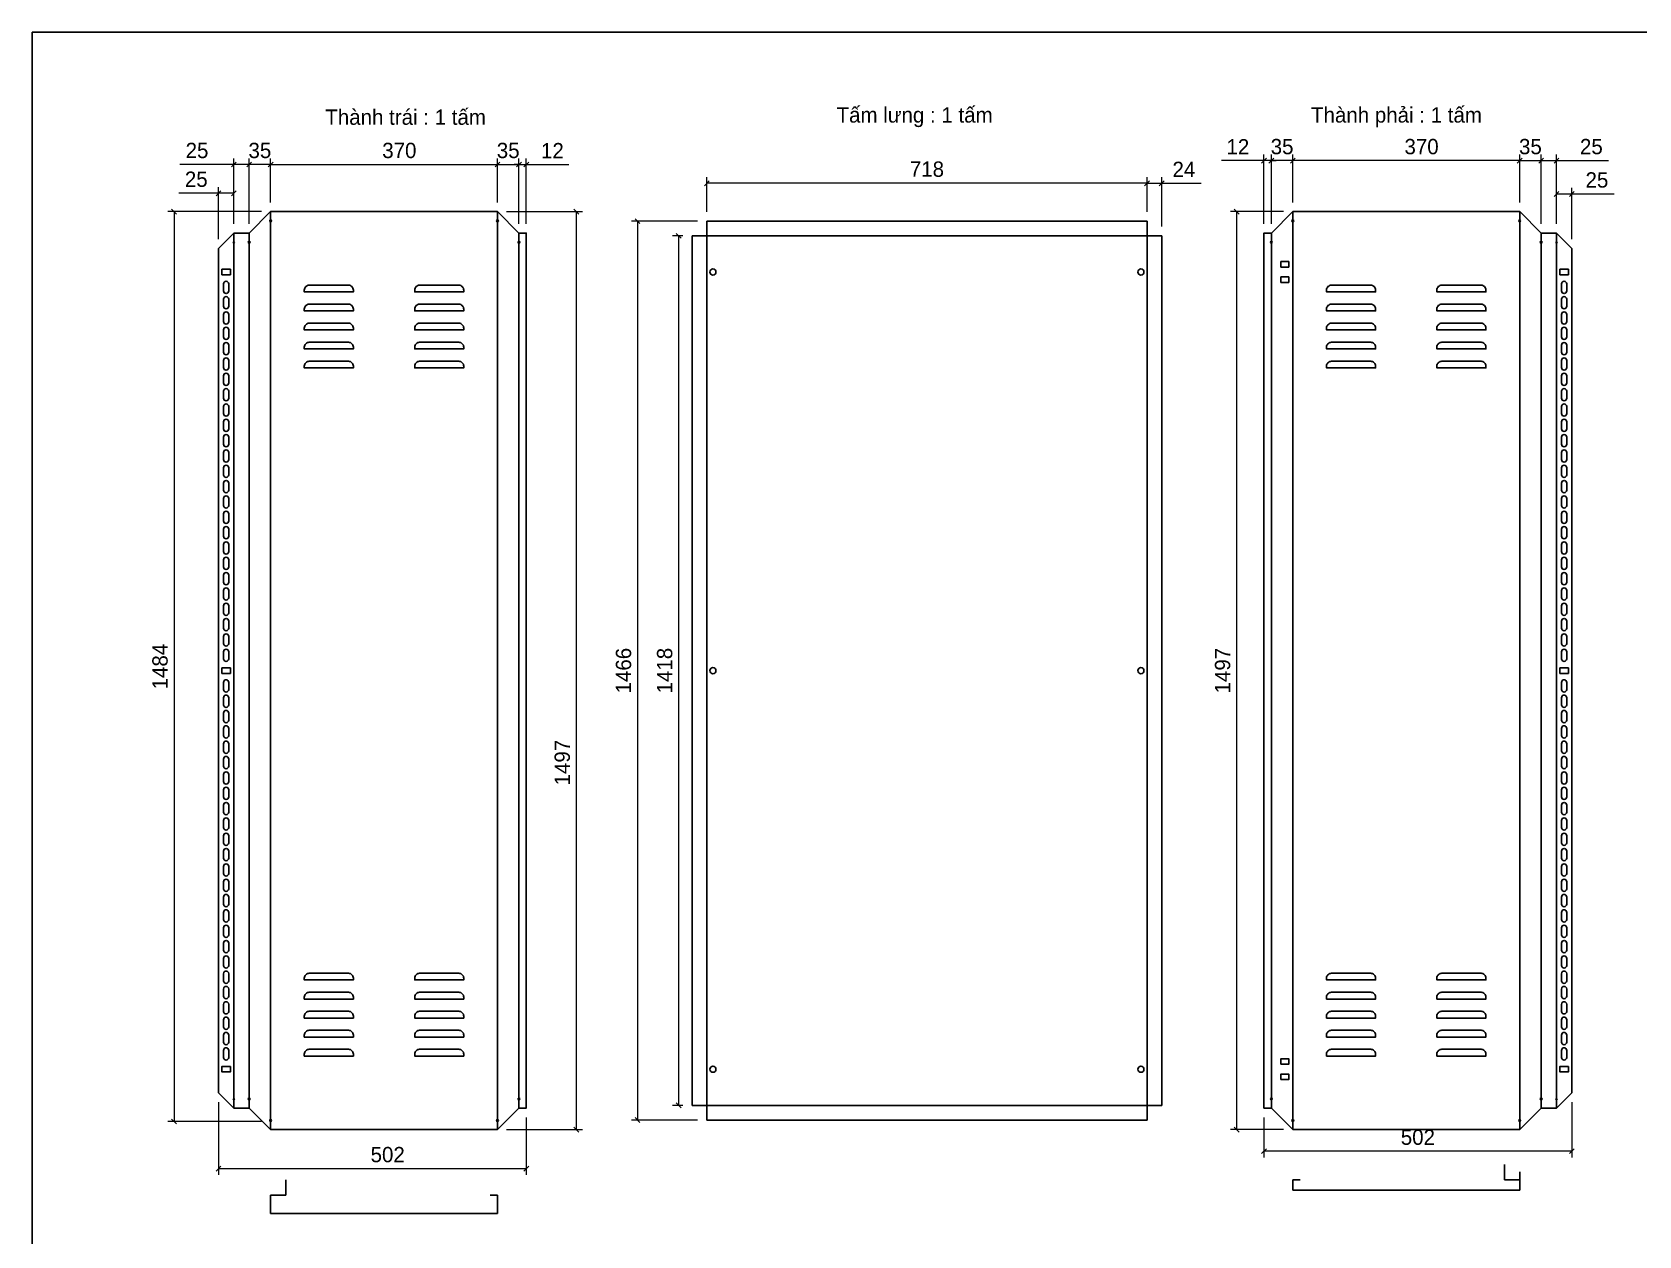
# Model space of a CAD drawing. Header units: millimetres. Extents: x 0 to 5132, y 0 to 3629.
# Drawn here: x 0 to 2620, y 1666 to 3629 of the extents above; entities that cross this region are included whole.
import ezdxf
from ezdxf.enums import TextEntityAlignment as Align

# ---------------------------------------------------------------- set-up
doc = ezdxf.new("R2010")
doc.units = ezdxf.units.MM
doc.layers.add('CNC', color=7, linetype='Continuous')
doc.layers.add('DIM', color=253, linetype='Continuous')
doc.styles.add('Tahoma (Input Text)', font='tahoma.ttf')
doc.dimstyles.new('Dim-25', dxfattribs={"dimtxt": 25, "dimasz": 8, "dimexe": 10, "dimexo": 15, "dimgap": 10, "dimtad": 1, "dimdec": 0, "dimtxsty": 'Standard', "dimblk": 'OBLIQUE', "dimcen": 10, "dimclrd": 5, "dimclre": 5, "dimclrt": 3, "dimazin": 3, "dimtfac": 1, "dimtdec": 0, "dimtmove": 0, "dimatfit": 3, "dimldrblk": 'OBLIQUE', "dimlwd": 9, "dimlwe": 9})

# ---------------------------------------------------------------- blocks, each defined once
blk = doc.blocks.new('khungtenAsean2')
at = {"color": 7}
blk.add_lwpolyline([(0, 0), (2970, 0), (2970, -2100), (0, -2100)], close=True, dxfattribs=at)
at = {"color": 1, "style": 'Tahoma (Input Text)', "flags": 8}
for tag, p in [('#01', (137.1, -2021.3)), ('#03', (506.6, -2019.3)), ('#05', (1106.6, -2021.3)), ('#07', (1834.7, -2021.3)), ('#09', (2146.7, -2021.3)), ('#02', (98.5, -2081.3)), ('#04', (486.1, -2081.3)), ('#06', (1065.3, -2081.3)), ('#08', (1817.4, -2081.3)), ('#10', (2146.7, -2081.3))]:
    blk.add_attdef(tag, p, '', height=25, dxfattribs=at)
blk.add_attdef('#11', text='', height=25, dxfattribs=at).set_placement((2915, -2067.3), align=Align.CENTER)
blk = doc.blocks.new('*D1')
at = {"color": 0, "linetype": 'ByBlock', "lineweight": -2}
for p, q in [((891.5, 3332.1), (883.5, 3340.1)), ((883.5, 1843.1), (891.5, 1835.1))]:
    blk.add_line(p, q, dxfattribs=at)
at = {"layer": 'Defpoints', "color": 0, "transparency": 16777216}
for p in [(758.9, 3336.1), (758.9, 1839.1), (887.5, 1839.1)]:
    blk.add_point(p, dxfattribs=at)
at = {"layer": 'DIM', "color": 5, "lineweight": 9, "transparency": 16777216}
for p, q in [((773.9, 3336.1), (897.5, 3336.1)), ((887.5, 3336.1), (887.5, 1839.1)), ((773.9, 1839.1), (897.5, 1839.1))]:
    blk.add_line(p, q, dxfattribs=at)
at = {"layer": 'DIM', "color": 3, "transparency": 16777216, "insert": (864.7, 2437.6), "char_height": 25, "attachment_point": 5, "rotation": 90}
blk.add_mtext('1497', dxfattribs=at)
blk = doc.blocks.new('_Oblique')
at = {"color": 0, "linetype": 'ByBlock', "lineweight": -2}
blk.add_line((-0.5, -0.5), (0.5, 0.5), dxfattribs=at)
blk = doc.blocks.new('*D2')
at = {"color": 0, "linetype": 'ByBlock', "lineweight": -2}
for p, q in [((392.9, 3416.9), (384.9, 3408.9)), ((754.9, 3408.9), (762.9, 3416.9))]:
    blk.add_line(p, q, dxfattribs=at)
at = {"layer": 'Defpoints', "color": 0, "transparency": 16777216}
for p in [(758.9, 3412.9), (388.9, 3336.1), (758.9, 3336.1)]:
    blk.add_point(p, dxfattribs=at)
at = {"layer": 'DIM', "color": 5, "lineweight": 9, "transparency": 16777216}
for p, q in [((388.9, 3351.1), (388.9, 3422.9)), ((388.9, 3412.9), (758.9, 3412.9)), ((758.9, 3351.1), (758.9, 3422.9))]:
    blk.add_line(p, q, dxfattribs=at)
at = {"layer": 'DIM', "color": 3, "transparency": 16777216, "insert": (598.9, 3435.7), "char_height": 25, "attachment_point": 5}
blk.add_mtext('370', dxfattribs=at)
blk = doc.blocks.new('*D3')
at = {"color": 0, "linetype": 'ByBlock', "lineweight": -2}
for p, q in [((762.9, 3416.9), (754.9, 3408.9)), ((789.9, 3408.9), (797.9, 3416.9))]:
    blk.add_line(p, q, dxfattribs=at)
at = {"layer": 'Defpoints', "color": 0, "transparency": 16777216}
for p in [(793.9, 3412.9), (758.9, 3336.1), (793.9, 3301.1)]:
    blk.add_point(p, dxfattribs=at)
at = {"layer": 'DIM', "color": 5, "lineweight": 9, "transparency": 16777216}
for p, q in [((758.9, 3351.1), (758.9, 3422.9)), ((758.9, 3412.9), (793.9, 3412.9)), ((793.9, 3316.1), (793.9, 3422.9))]:
    blk.add_line(p, q, dxfattribs=at)
at = {"layer": 'DIM', "color": 3, "transparency": 16777216, "insert": (776.4, 3435.7), "char_height": 25, "attachment_point": 5}
blk.add_mtext('35', dxfattribs=at)
blk = doc.blocks.new('*D4')
at = {"color": 0, "linetype": 'ByBlock', "lineweight": -2}
for p, q in [((789.9, 3408.9), (797.9, 3416.9)), ((809.9, 3416.9), (801.9, 3408.9))]:
    blk.add_line(p, q, dxfattribs=at)
at = {"layer": 'Defpoints', "color": 0, "transparency": 16777216}
for p in [(805.9, 3412.9), (793.9, 3301.1), (805.9, 3301.1)]:
    blk.add_point(p, dxfattribs=at)
at = {"layer": 'DIM', "color": 5, "lineweight": 9, "transparency": 16777216}
for p, q in [((793.9, 3412.9), (785.9, 3412.9)), ((793.9, 3316.1), (793.9, 3422.9)), ((793.9, 3412.9), (805.9, 3412.9)), ((805.9, 3316.1), (805.9, 3422.9)), ((805.9, 3412.9), (875.1, 3412.9))]:
    blk.add_line(p, q, dxfattribs=at)
at = {"layer": 'DIM', "color": 3, "transparency": 16777216, "insert": (848.5, 3435.5), "char_height": 25, "attachment_point": 5}
blk.add_mtext('12', dxfattribs=at)
blk = doc.blocks.new('*D5')
at = {"color": 0, "linetype": 'ByBlock', "lineweight": -2}
for p, q in [((307.9, 1779.5), (299.9, 1771.5)), ((801.9, 1771.5), (809.9, 1779.5))]:
    blk.add_line(p, q, dxfattribs=at)
at = {"layer": 'Defpoints', "color": 0, "transparency": 16777216}
for p in [(303.9, 1899.1), (805.9, 1874.1), (805.9, 1775.5)]:
    blk.add_point(p, dxfattribs=at)
at = {"layer": 'DIM', "color": 5, "lineweight": 9, "transparency": 16777216}
for p, q in [((303.9, 1884.1), (303.9, 1765.5)), ((805.9, 1859.1), (805.9, 1765.5)), ((303.9, 1775.5), (805.9, 1775.5))]:
    blk.add_line(p, q, dxfattribs=at)
at = {"layer": 'DIM', "color": 3, "transparency": 16777216, "insert": (579.9, 1798.2), "char_height": 25, "attachment_point": 5}
blk.add_mtext('502', dxfattribs=at)
blk = doc.blocks.new('*D6')
at = {"color": 0, "linetype": 'ByBlock', "lineweight": -2}
for p, q in [((357.9, 3416.9), (349.9, 3408.9)), ((384.9, 3408.9), (392.9, 3416.9))]:
    blk.add_line(p, q, dxfattribs=at)
at = {"layer": 'Defpoints', "color": 0, "transparency": 16777216}
for p in [(353.9, 3412.9), (388.9, 3336.1), (353.9, 3301.1)]:
    blk.add_point(p, dxfattribs=at)
at = {"layer": 'DIM', "color": 5, "lineweight": 9, "transparency": 16777216}
for p, q in [((353.9, 3316.1), (353.9, 3422.9)), ((388.9, 3412.9), (353.9, 3412.9)), ((388.9, 3351.1), (388.9, 3422.9))]:
    blk.add_line(p, q, dxfattribs=at)
at = {"layer": 'DIM', "color": 3, "transparency": 16777216, "insert": (371.4, 3435.7), "char_height": 25, "attachment_point": 5}
blk.add_mtext('35', dxfattribs=at)
blk = doc.blocks.new('*D7')
at = {"color": 0, "linetype": 'ByBlock', "lineweight": -2}
for p, q in [((332.9, 3416.9), (324.9, 3408.9)), ((349.9, 3408.9), (357.9, 3416.9))]:
    blk.add_line(p, q, dxfattribs=at)
at = {"layer": 'Defpoints', "color": 0, "transparency": 16777216}
for p in [(328.9, 3412.9), (328.9, 3301.1), (353.9, 3301.1)]:
    blk.add_point(p, dxfattribs=at)
at = {"layer": 'DIM', "color": 5, "lineweight": 9, "transparency": 16777216}
for p, q in [((328.9, 3412.9), (240.7, 3412.9)), ((328.9, 3316.1), (328.9, 3422.9)), ((353.9, 3412.9), (328.9, 3412.9)), ((353.9, 3316.1), (353.9, 3422.9))]:
    blk.add_line(p, q, dxfattribs=at)
at = {"layer": 'DIM', "color": 3, "transparency": 16777216, "insert": (268.9, 3435.7), "char_height": 25, "attachment_point": 5}
blk.add_mtext('25', dxfattribs=at)
blk = doc.blocks.new('*D8')
at = {"color": 0, "linetype": 'ByBlock', "lineweight": -2}
for p, q in [((307.9, 3370), (299.9, 3362)), ((324.9, 3362), (332.9, 3370))]:
    blk.add_line(p, q, dxfattribs=at)
at = {"layer": 'Defpoints', "color": 0, "transparency": 16777216}
for p in [(303.9, 3366), (303.9, 3276.1), (328.9, 3301.1)]:
    blk.add_point(p, dxfattribs=at)
at = {"layer": 'DIM', "color": 5, "lineweight": 9, "transparency": 16777216}
for p, q in [((303.9, 3366), (239.5, 3366)), ((303.9, 3291.1), (303.9, 3376)), ((328.9, 3366), (303.9, 3366)), ((328.9, 3316.1), (328.9, 3376))]:
    blk.add_line(p, q, dxfattribs=at)
at = {"layer": 'DIM', "color": 3, "transparency": 16777216, "insert": (267.7, 3388.8), "char_height": 25, "attachment_point": 5}
blk.add_mtext('25', dxfattribs=at)
blk = doc.blocks.new('f3daunguoc')
at = {"layer": 'CNC', "color": 2, "lineweight": -3}
blk.add_circle((0, 0), 1.5, dxfattribs=at)
blk = doc.blocks.new('f2dauxuoi')
at = {"layer": 'CNC', "color": 2, "lineweight": -3}
blk.add_circle((0, 0), 1, dxfattribs=at)
blk = doc.blocks.new('*D9')
at = {"color": 0, "linetype": 'ByBlock', "lineweight": -2}
for p, q in [((1968.4, 3332.1), (1960.4, 3340.1)), ((1960.4, 1843.1), (1968.4, 1835.1))]:
    blk.add_line(p, q, dxfattribs=at)
at = {"layer": 'Defpoints', "color": 0, "transparency": 16777216}
for p in [(2056, 3336.1), (1964.4, 1839.1), (2056, 1839.1)]:
    blk.add_point(p, dxfattribs=at)
at = {"layer": 'DIM', "color": 5, "lineweight": 9, "transparency": 16777216}
for p, q in [((2041, 3336.1), (1954.4, 3336.1)), ((1964.4, 3336.1), (1964.4, 1839.1)), ((2041, 1839.1), (1954.4, 1839.1))]:
    blk.add_line(p, q, dxfattribs=at)
at = {"layer": 'DIM', "color": 3, "transparency": 16777216, "insert": (1941.6, 2587.6), "char_height": 25, "attachment_point": 5, "rotation": 90}
blk.add_mtext('1497', dxfattribs=at)
blk = doc.blocks.new('*D10')
at = {"color": 0, "linetype": 'ByBlock', "lineweight": -2}
for p, q in [((2060, 3423.3), (2052, 3415.3)), ((2422, 3415.3), (2430, 3423.3))]:
    blk.add_line(p, q, dxfattribs=at)
at = {"layer": 'Defpoints', "color": 0, "transparency": 16777216}
for p in [(2056, 3419.3), (2056, 3336.1), (2426, 3336.1)]:
    blk.add_point(p, dxfattribs=at)
at = {"layer": 'DIM', "color": 5, "lineweight": 9, "transparency": 16777216}
for p, q in [((2056, 3351.1), (2056, 3429.3)), ((2426, 3419.3), (2056, 3419.3)), ((2426, 3351.1), (2426, 3429.3))]:
    blk.add_line(p, q, dxfattribs=at)
at = {"layer": 'DIM', "color": 3, "transparency": 16777216, "insert": (2266, 3442), "char_height": 25, "attachment_point": 5}
blk.add_mtext('370', dxfattribs=at)
blk = doc.blocks.new('*D11')
at = {"color": 0, "linetype": 'ByBlock', "lineweight": -2}
for p, q in [((2025, 3423.3), (2017, 3415.3)), ((2052, 3415.3), (2060, 3423.3))]:
    blk.add_line(p, q, dxfattribs=at)
at = {"layer": 'Defpoints', "color": 0, "transparency": 16777216}
for p in [(2021, 3419.3), (2056, 3336.1), (2021, 3301.1)]:
    blk.add_point(p, dxfattribs=at)
at = {"layer": 'DIM', "color": 5, "lineweight": 9, "transparency": 16777216}
for p, q in [((2021, 3316.1), (2021, 3429.3)), ((2056, 3419.3), (2021, 3419.3)), ((2056, 3351.1), (2056, 3429.3))]:
    blk.add_line(p, q, dxfattribs=at)
at = {"layer": 'DIM', "color": 3, "transparency": 16777216, "insert": (2038.5, 3442), "char_height": 25, "attachment_point": 5}
blk.add_mtext('35', dxfattribs=at)
blk = doc.blocks.new('*D12')
at = {"color": 0, "linetype": 'ByBlock', "lineweight": -2}
for p, q in [((2005, 3415.3), (2013, 3423.3)), ((2025, 3423.3), (2017, 3415.3))]:
    blk.add_line(p, q, dxfattribs=at)
at = {"layer": 'Defpoints', "color": 0, "transparency": 16777216}
for p in [(2009, 3419.3), (2009, 3301.1), (2021, 3301.1)]:
    blk.add_point(p, dxfattribs=at)
at = {"layer": 'DIM', "color": 5, "lineweight": 9, "transparency": 16777216}
for p, q in [((2009, 3419.3), (1939.8, 3419.3)), ((2009, 3316.1), (2009, 3429.3)), ((2021, 3419.3), (2009, 3419.3)), ((2021, 3316.1), (2021, 3429.3)), ((2021, 3419.3), (2029, 3419.3))]:
    blk.add_line(p, q, dxfattribs=at)
at = {"layer": 'DIM', "color": 3, "transparency": 16777216, "insert": (1966.4, 3441.8), "char_height": 25, "attachment_point": 5}
blk.add_mtext('12', dxfattribs=at)
blk = doc.blocks.new('*D13')
at = {"color": 0, "linetype": 'ByBlock', "lineweight": -2}
for p, q in [((2013, 1807.9), (2005, 1799.9)), ((2507, 1799.9), (2515, 1807.9))]:
    blk.add_line(p, q, dxfattribs=at)
at = {"layer": 'Defpoints', "color": 0, "transparency": 16777216}
for p in [(2511, 1899.1), (2009, 1874.1), (2009, 1803.9)]:
    blk.add_point(p, dxfattribs=at)
at = {"layer": 'DIM', "color": 5, "lineweight": 9, "transparency": 16777216}
for p, q in [((2511, 1884.1), (2511, 1793.9)), ((2009, 1859.1), (2009, 1793.9)), ((2511, 1803.9), (2009, 1803.9))]:
    blk.add_line(p, q, dxfattribs=at)
at = {"layer": 'DIM', "color": 3, "transparency": 16777216, "insert": (2260, 1826.6), "char_height": 25, "attachment_point": 5}
blk.add_mtext('502', dxfattribs=at)
blk = doc.blocks.new('*D14')
at = {"color": 0, "linetype": 'ByBlock', "lineweight": -2}
for p, q in [((2430, 3423.3), (2422, 3415.3)), ((2457, 3415.3), (2465, 3423.3))]:
    blk.add_line(p, q, dxfattribs=at)
at = {"layer": 'Defpoints', "color": 0, "transparency": 16777216}
for p in [(2461, 3419.3), (2426, 3336.1), (2461, 3301.1)]:
    blk.add_point(p, dxfattribs=at)
at = {"layer": 'DIM', "color": 5, "lineweight": 9, "transparency": 16777216}
for p, q in [((2426, 3351.1), (2426, 3429.3)), ((2426, 3419.3), (2461, 3419.3)), ((2461, 3316.1), (2461, 3429.3))]:
    blk.add_line(p, q, dxfattribs=at)
at = {"layer": 'DIM', "color": 3, "transparency": 16777216, "insert": (2443.5, 3442), "char_height": 25, "attachment_point": 5}
blk.add_mtext('35', dxfattribs=at)
blk = doc.blocks.new('*D15')
at = {"color": 0, "linetype": 'ByBlock', "lineweight": -2}
for p, q in [((2465, 3423.3), (2457, 3415.3)), ((2482, 3415.3), (2490, 3423.3))]:
    blk.add_line(p, q, dxfattribs=at)
at = {"layer": 'Defpoints', "color": 0, "transparency": 16777216}
for p in [(2486, 3419.3), (2461, 3301.1), (2486, 3301.1)]:
    blk.add_point(p, dxfattribs=at)
at = {"layer": 'DIM', "color": 5, "lineweight": 9, "transparency": 16777216}
for p, q in [((2461, 3316.1), (2461, 3429.3)), ((2461, 3419.3), (2486, 3419.3)), ((2486, 3316.1), (2486, 3429.3)), ((2486, 3419.3), (2571.1, 3419.3))]:
    blk.add_line(p, q, dxfattribs=at)
at = {"layer": 'DIM', "color": 3, "transparency": 16777216, "insert": (2542.9, 3442), "char_height": 25, "attachment_point": 5}
blk.add_mtext('25', dxfattribs=at)
blk = doc.blocks.new('*D16')
at = {"color": 0, "linetype": 'ByBlock', "lineweight": -2}
for p, q in [((2490, 3368.9), (2482, 3360.9)), ((2507, 3360.9), (2515, 3368.9))]:
    blk.add_line(p, q, dxfattribs=at)
at = {"layer": 'Defpoints', "color": 0, "transparency": 16777216}
for p in [(2511, 3364.9), (2486, 3301.1), (2511, 3276.1)]:
    blk.add_point(p, dxfattribs=at)
at = {"layer": 'DIM', "color": 5, "lineweight": 9, "transparency": 16777216}
for p, q in [((2486, 3316.1), (2486, 3374.9)), ((2486, 3364.9), (2511, 3364.9)), ((2511, 3291.1), (2511, 3374.9)), ((2511, 3364.9), (2580.2, 3364.9))]:
    blk.add_line(p, q, dxfattribs=at)
at = {"layer": 'DIM', "color": 3, "transparency": 16777216, "insert": (2552, 3387.6), "char_height": 25, "attachment_point": 5}
blk.add_mtext('25', dxfattribs=at)
blk = doc.blocks.new('ovan8.5x20')
at = {"layer": 'CNC', "color": 2, "lineweight": -3}
for p, q in [((5.7, 4.2), (-5.8, 4.2)), ((-5.8, -4.2), (5.7, -4.2))]:
    blk.add_line(p, q, dxfattribs=at)
for centre, start, end in [((-5.8, 0), 90, 270), ((5.7, 0), 270, 90)]:
    blk.add_arc(centre, 4.25, start, end, dxfattribs=at)
blk = doc.blocks.new('*D17')
at = {"color": 0, "linetype": 'ByBlock', "lineweight": -2}
for p, q in [((1822.3, 3386.4), (1814.3, 3378.4)), ((1838.3, 3378.4), (1846.3, 3386.4))]:
    blk.add_line(p, q, dxfattribs=at)
at = {"layer": 'Defpoints', "color": 0, "transparency": 16777216}
for p in [(1842.3, 3382.4), (1818.3, 3320.6), (1842.3, 3296.6)]:
    blk.add_point(p, dxfattribs=at)
at = {"layer": 'DIM', "color": 5, "lineweight": 9, "transparency": 16777216}
for p, q in [((1818.3, 3335.6), (1818.3, 3392.4)), ((1818.3, 3382.4), (1842.3, 3382.4)), ((1842.3, 3311.6), (1842.3, 3392.4)), ((1842.3, 3382.4), (1906.4, 3382.4))]:
    blk.add_line(p, q, dxfattribs=at)
at = {"layer": 'DIM', "color": 3, "transparency": 16777216, "insert": (1878.4, 3405), "char_height": 25, "attachment_point": 5}
blk.add_mtext('24', dxfattribs=at)
blk = doc.blocks.new('*D18')
at = {"color": 0, "linetype": 'ByBlock', "lineweight": -2}
for p, q in [((1104.3, 3386.4), (1096.3, 3378.4)), ((1814.3, 3378.4), (1822.3, 3386.4))]:
    blk.add_line(p, q, dxfattribs=at)
at = {"layer": 'Defpoints', "color": 0, "transparency": 16777216}
for p in [(1100.3, 3382.4), (1100.3, 3320.6), (1818.3, 3320.6)]:
    blk.add_point(p, dxfattribs=at)
at = {"layer": 'DIM', "color": 5, "lineweight": 9, "transparency": 16777216}
for p, q in [((1100.3, 3335.6), (1100.3, 3392.4)), ((1818.3, 3382.4), (1100.3, 3382.4)), ((1818.3, 3335.6), (1818.3, 3392.4))]:
    blk.add_line(p, q, dxfattribs=at)
at = {"layer": 'DIM', "color": 3, "transparency": 16777216, "insert": (1459.3, 3405.2), "char_height": 25, "attachment_point": 5}
blk.add_mtext('718', dxfattribs=at)
blk = doc.blocks.new('*D19')
at = {"color": 0, "linetype": 'ByBlock', "lineweight": -2}
for p, q in [((991.3, 3316.6), (983.3, 3324.6)), ((983.3, 1858.6), (991.3, 1850.6))]:
    blk.add_line(p, q, dxfattribs=at)
at = {"layer": 'Defpoints', "color": 0, "transparency": 16777216}
for p in [(1100.3, 3320.6), (987.3, 1854.6), (1100.3, 1854.6)]:
    blk.add_point(p, dxfattribs=at)
at = {"layer": 'DIM', "color": 5, "lineweight": 9, "transparency": 16777216}
for p, q in [((1085.3, 3320.6), (977.3, 3320.6)), ((987.3, 3320.6), (987.3, 1854.6)), ((1085.3, 1854.6), (977.3, 1854.6))]:
    blk.add_line(p, q, dxfattribs=at)
at = {"layer": 'DIM', "color": 3, "transparency": 16777216, "insert": (964.6, 2587.6), "char_height": 25, "attachment_point": 5, "rotation": 90}
blk.add_mtext('1466', dxfattribs=at)
blk = doc.blocks.new('*D20')
at = {"color": 0, "linetype": 'ByBlock', "lineweight": -2}
for p, q in [((1058.5, 3292.6), (1050.5, 3300.6)), ((1050.5, 1882.6), (1058.5, 1874.6))]:
    blk.add_line(p, q, dxfattribs=at)
at = {"layer": 'Defpoints', "color": 0, "transparency": 16777216}
for p in [(1054.5, 3296.6), (1076.3, 3296.6), (1076.3, 1878.6)]:
    blk.add_point(p, dxfattribs=at)
at = {"layer": 'DIM', "color": 5, "lineweight": 9, "transparency": 16777216}
for p, q in [((1061.3, 3296.6), (1044.5, 3296.6)), ((1054.5, 1878.6), (1054.5, 3296.6)), ((1061.3, 1878.6), (1044.5, 1878.6))]:
    blk.add_line(p, q, dxfattribs=at)
at = {"layer": 'DIM', "color": 3, "transparency": 16777216, "insert": (1031.7, 2587.6), "char_height": 25, "attachment_point": 5, "rotation": 90}
blk.add_mtext('1418', dxfattribs=at)
blk = doc.blocks.new('*D21')
at = {"color": 0, "linetype": 'ByBlock', "lineweight": -2}
for p, q in [((235.5, 3332.1), (227.5, 3340.1)), ((227.5, 1856.3), (235.5, 1848.3))]:
    blk.add_line(p, q, dxfattribs=at)
at = {"layer": 'Defpoints', "color": 0, "transparency": 16777216}
for p in [(388.9, 3336.1), (231.5, 1852.3), (388.9, 1852.3)]:
    blk.add_point(p, dxfattribs=at)
at = {"layer": 'DIM', "color": 5, "lineweight": 9, "transparency": 16777216}
for p, q in [((373.9, 3336.1), (221.5, 3336.1)), ((231.5, 3336.1), (231.5, 1852.3)), ((373.9, 1852.3), (221.5, 1852.3))]:
    blk.add_line(p, q, dxfattribs=at)
at = {"layer": 'DIM', "color": 3, "transparency": 16777216, "insert": (208.7, 2594.2), "char_height": 25, "attachment_point": 5, "rotation": 90}
blk.add_mtext('1484', dxfattribs=at)

msp = doc.modelspace()

# ---------------------------------------------------------------- linework, layer by layer
at = {"color": 7}
for p, q in [((353.9, 3301.1), (388.9, 3336.1)), ((388.9, 3336.1), (388.9, 1839.1)), ((758.9, 3336.1), (758.9, 1839.1)), ((758.9, 3336.1), (793.9, 3301.1)), ((2056, 3336.1), (2021, 3301.1)), ((2056, 3336.1), (2056, 1839.1)), ((2426, 3336.1), (2426, 1839.1)), ((2461, 3301.1), (2426, 3336.1)), ((328.9, 3301.1), (303.9, 3276.1)), ((303.9, 3276.1), (303.9, 1899.1)), ((328.9, 3301.1), (328.9, 1874.1)), ((353.9, 3301.1), (353.9, 1874.1)), ((793.9, 3301.1), (793.9, 1874.1)), ((2021, 3301.1), (2021, 1874.1)), ((2461, 3301.1), (2461, 1874.1)), ((2486, 3301.1), (2486, 1874.1)), ((2486, 3301.1), (2511, 3276.1)), ((2511, 3276.1), (2511, 1899.1)), ((328.9, 1874.1), (303.9, 1899.1)), ((2486, 1874.1), (2511, 1899.1)), ((353.9, 1874.1), (388.9, 1839.1)), ((758.9, 1839.1), (793.9, 1874.1)), ((2056, 1839.1), (2021, 1874.1)), ((2461, 1874.1), (2426, 1839.1)), ((2401, 1757.1), (2401, 1782.1)), ((413.9, 1732.1), (413.9, 1757.1)), ((2056, 1740.3), (2056, 1757.1)), ((2056, 1757.1), (2068, 1757.1)), ((2426, 1757.1), (2401, 1757.1)), ((2426, 1740.3), (2426, 1770.3)), ((388.9, 1702.1), (388.9, 1732.1)), ((388.9, 1732.1), (413.9, 1732.1)), ((758.9, 1732.1), (746.9, 1732.1)), ((758.9, 1702.1), (758.9, 1732.1)), ((2426, 1740.3), (2056, 1740.3)), ((388.9, 1702.1), (758.9, 1702.1))]:
    msp.add_line(p, q, dxfattribs=at)
for points in [[(388.9, 3336.1), (758.9, 3336.1)], [(2426, 3336.1), (2056, 3336.1)], [(1818.3, 3320.6), (1100.3, 3320.6)], [(328.9, 3301.1), (353.9, 3301.1)], [(793.9, 3301.1), (805.9, 3301.1), (805.9, 1874.1), (793.9, 1874.1)], [(1076.3, 3296.6), (1076.3, 1878.6)], [(1842.3, 1878.6), (1842.3, 3296.6)], [(2021, 3301.1), (2009, 3301.1), (2009, 1874.1), (2021, 1874.1)], [(2486, 3301.1), (2461, 3301.1)], [(353.9, 1874.1), (328.9, 1874.1)], [(2461, 1874.1), (2486, 1874.1)], [(758.9, 1839.1), (388.9, 1839.1)], [(1100.3, 1854.6), (1818.3, 1854.6)], [(2056, 1839.1), (2426, 1839.1)]]:
    msp.add_lwpolyline(points, dxfattribs=at)
at = {"color": 2}
for points in [[(1100.3, 3320.6), (1100.3, 3296.6), (1076.3, 3296.6)], [(1818.3, 3320.6), (1818.3, 3296.6), (1842.3, 3296.6)], [(1100.3, 1854.6), (1100.3, 1878.6), (1076.3, 1878.6)], [(1818.3, 1854.6), (1818.3, 1878.6), (1842.3, 1878.6)]]:
    msp.add_lwpolyline(points, dxfattribs=at)
at = {"color": 7}
msp.add_lwpolyline([(1100.3, 1878.6), (1818.3, 1878.6), (1818.3, 3296.6), (1100.3, 3296.6)], close=True, dxfattribs=at)
at = {"color": 2}
for points in [[(2036.5, 3254.6), (2049.5, 3254.6), (2049.5, 3245.6), (2036.5, 3245.6)], [(323.4, 3233.1), (309.4, 3233.1), (309.4, 3242.1), (323.4, 3242.1)], [(2036.5, 3229.6), (2049.5, 3229.6), (2049.5, 3220.6), (2036.5, 3220.6)], [(2505.5, 3233.1), (2491.5, 3233.1), (2491.5, 3242.1), (2505.5, 3242.1)], [(323.4, 2583.1), (309.4, 2583.1), (309.4, 2592.1), (323.4, 2592.1)], [(2505.5, 2583.1), (2491.5, 2583.1), (2491.5, 2592.1), (2505.5, 2592.1)], [(323.4, 1942.1), (309.4, 1942.1), (309.4, 1933.1), (323.4, 1933.1)], [(2036.5, 1945.6), (2049.5, 1945.6), (2049.5, 1954.6), (2036.5, 1954.6)], [(2505.5, 1942.1), (2491.5, 1942.1), (2491.5, 1933.1), (2505.5, 1933.1)], [(2036.5, 1920.6), (2049.5, 1920.6), (2049.5, 1929.6), (2036.5, 1929.6)]]:
    msp.add_lwpolyline(points, close=True, dxfattribs=at)
for points in [[(451.9, 3216.1), (515.9, 3216.1, -0.414214), (523.9, 3208.1), (523.9, 3205.1), (443.9, 3205.1), (443.9, 3208.1, -0.414214)], [(695.9, 3216.1), (631.9, 3216.1, 0.414214), (623.9, 3208.1), (623.9, 3205.1), (703.9, 3205.1), (703.9, 3208.1, 0.414214)], [(2119, 3216.1), (2183, 3216.1, -0.414214), (2191, 3208.1), (2191, 3205.1), (2111, 3205.1), (2111, 3208.1, -0.414214)], [(2363, 3216.1), (2299, 3216.1, 0.414214), (2291, 3208.1), (2291, 3205.1), (2371, 3205.1), (2371, 3208.1, 0.414214)], [(451.9, 3185.1), (515.9, 3185.1, -0.414214), (523.9, 3177.1), (523.9, 3174.1), (443.9, 3174.1), (443.9, 3177.1, -0.414214)], [(695.9, 3185.1), (631.9, 3185.1, 0.414214), (623.9, 3177.1), (623.9, 3174.1), (703.9, 3174.1), (703.9, 3177.1, 0.414214)], [(2119, 3185.1), (2183, 3185.1, -0.414214), (2191, 3177.1), (2191, 3174.1), (2111, 3174.1), (2111, 3177.1, -0.414214)], [(2363, 3185.1), (2299, 3185.1, 0.414214), (2291, 3177.1), (2291, 3174.1), (2371, 3174.1), (2371, 3177.1, 0.414214)], [(451.9, 3154.1), (515.9, 3154.1, -0.414214), (523.9, 3146.1), (523.9, 3143.1), (443.9, 3143.1), (443.9, 3146.1, -0.414214)], [(695.9, 3154.1), (631.9, 3154.1, 0.414214), (623.9, 3146.1), (623.9, 3143.1), (703.9, 3143.1), (703.9, 3146.1, 0.414214)], [(2119, 3154.1), (2183, 3154.1, -0.414214), (2191, 3146.1), (2191, 3143.1), (2111, 3143.1), (2111, 3146.1, -0.414214)], [(2363, 3154.1), (2299, 3154.1, 0.414214), (2291, 3146.1), (2291, 3143.1), (2371, 3143.1), (2371, 3146.1, 0.414214)], [(451.9, 3123.1), (515.9, 3123.1, -0.414214), (523.9, 3115.1), (523.9, 3112.1), (443.9, 3112.1), (443.9, 3115.1, -0.414214)], [(695.9, 3123.1), (631.9, 3123.1, 0.414214), (623.9, 3115.1), (623.9, 3112.1), (703.9, 3112.1), (703.9, 3115.1, 0.414214)], [(2119, 3123.1), (2183, 3123.1, -0.414214), (2191, 3115.1), (2191, 3112.1), (2111, 3112.1), (2111, 3115.1, -0.414214)], [(2363, 3123.1), (2299, 3123.1, 0.414214), (2291, 3115.1), (2291, 3112.1), (2371, 3112.1), (2371, 3115.1, 0.414214)], [(451.9, 3092.1), (515.9, 3092.1, -0.414214), (523.9, 3084.1), (523.9, 3081.1), (443.9, 3081.1), (443.9, 3084.1, -0.414214)], [(695.9, 3092.1), (631.9, 3092.1, 0.414214), (623.9, 3084.1), (623.9, 3081.1), (703.9, 3081.1), (703.9, 3084.1, 0.414214)], [(2119, 3092.1), (2183, 3092.1, -0.414214), (2191, 3084.1), (2191, 3081.1), (2111, 3081.1), (2111, 3084.1, -0.414214)], [(2363, 3092.1), (2299, 3092.1, 0.414214), (2291, 3084.1), (2291, 3081.1), (2371, 3081.1), (2371, 3084.1, 0.414214)], [(451.9, 2094.1), (515.9, 2094.1, -0.414214), (523.9, 2086.1), (523.9, 2083.1), (443.9, 2083.1), (443.9, 2086.1, -0.414214)], [(695.9, 2094.1), (631.9, 2094.1, 0.414214), (623.9, 2086.1), (623.9, 2083.1), (703.9, 2083.1), (703.9, 2086.1, 0.414214)], [(2119, 2094.1), (2183, 2094.1, -0.414214), (2191, 2086.1), (2191, 2083.1), (2111, 2083.1), (2111, 2086.1, -0.414214)], [(2363, 2094.1), (2299, 2094.1, 0.414214), (2291, 2086.1), (2291, 2083.1), (2371, 2083.1), (2371, 2086.1, 0.414214)], [(451.9, 2063.1), (515.9, 2063.1, -0.414214), (523.9, 2055.1), (523.9, 2052.1), (443.9, 2052.1), (443.9, 2055.1, -0.414214)], [(695.9, 2063.1), (631.9, 2063.1, 0.414214), (623.9, 2055.1), (623.9, 2052.1), (703.9, 2052.1), (703.9, 2055.1, 0.414214)], [(2119, 2063.1), (2183, 2063.1, -0.414214), (2191, 2055.1), (2191, 2052.1), (2111, 2052.1), (2111, 2055.1, -0.414214)], [(2363, 2063.1), (2299, 2063.1, 0.414214), (2291, 2055.1), (2291, 2052.1), (2371, 2052.1), (2371, 2055.1, 0.414214)], [(451.9, 2032.1), (515.9, 2032.1, -0.414214), (523.9, 2024.1), (523.9, 2021.1), (443.9, 2021.1), (443.9, 2024.1, -0.414214)], [(695.9, 2032.1), (631.9, 2032.1, 0.414214), (623.9, 2024.1), (623.9, 2021.1), (703.9, 2021.1), (703.9, 2024.1, 0.414214)], [(2119, 2032.1), (2183, 2032.1, -0.414214), (2191, 2024.1), (2191, 2021.1), (2111, 2021.1), (2111, 2024.1, -0.414214)], [(2363, 2032.1), (2299, 2032.1, 0.414214), (2291, 2024.1), (2291, 2021.1), (2371, 2021.1), (2371, 2024.1, 0.414214)], [(451.9, 2001.1), (515.9, 2001.1, -0.414214), (523.9, 1993.1), (523.9, 1990.1), (443.9, 1990.1), (443.9, 1993.1, -0.414214)], [(695.9, 2001.1), (631.9, 2001.1, 0.414214), (623.9, 1993.1), (623.9, 1990.1), (703.9, 1990.1), (703.9, 1993.1, 0.414214)], [(2119, 2001.1), (2183, 2001.1, -0.414214), (2191, 1993.1), (2191, 1990.1), (2111, 1990.1), (2111, 1993.1, -0.414214)], [(2363, 2001.1), (2299, 2001.1, 0.414214), (2291, 1993.1), (2291, 1990.1), (2371, 1990.1), (2371, 1993.1, 0.414214)], [(451.9, 1970.1), (515.9, 1970.1, -0.414214), (523.9, 1962.1), (523.9, 1959.1), (443.9, 1959.1), (443.9, 1962.1, -0.414214)], [(695.9, 1970.1), (631.9, 1970.1, 0.414214), (623.9, 1962.1), (623.9, 1959.1), (703.9, 1959.1), (703.9, 1962.1, 0.414214)], [(2119, 1970.1), (2183, 1970.1, -0.414214), (2191, 1962.1), (2191, 1959.1), (2111, 1959.1), (2111, 1962.1, -0.414214)], [(2363, 1970.1), (2299, 1970.1, 0.414214), (2291, 1962.1), (2291, 1959.1), (2371, 1959.1), (2371, 1962.1, 0.414214)]]:
    msp.add_lwpolyline(points, format="xyb", close=True, dxfattribs=at)
for centre in [(1110.3, 3237.6), (1808.3, 3237.6), (1110.3, 2587.6), (1808.3, 2587.6), (1110.3, 1937.6), (1808.3, 1937.6)]:
    msp.add_circle(centre, 5, dxfattribs=at)

# ---------------------------------------------------------------- block references
at = {"xscale": 1.728000000002793, "yscale": 1.728000000002793, "zscale": 1.728000000002793}
msp.add_blockref('khungtenAsean2', (0, 3628.8), dxfattribs=at)
at = {"lineweight": -3, "xscale": -1, "rotation": 180}
for name, p in [('f3daunguoc', (388.9, 3321.1)), ('f3daunguoc', (758.9, 3321.1)), ('f3daunguoc', (353.9, 3286.1)), ('f3daunguoc', (793.9, 3286.1)), ('f2dauxuoi', (328.9, 1889.1))]:
    msp.add_blockref(name, p, dxfattribs=at)
at = {"lineweight": -3, "rotation": 180}
for name, p in [('f3daunguoc', (2056, 3321.1)), ('f3daunguoc', (2426, 3321.1)), ('f3daunguoc', (2021, 3286.1)), ('f3daunguoc', (2461, 3286.1)), ('f2dauxuoi', (2486, 1889.1))]:
    msp.add_blockref(name, p, dxfattribs=at)
at = {"lineweight": -3}
for name, p in [('f2dauxuoi', (328.9, 3286.1)), ('f3daunguoc', (353.9, 1889.1)), ('f3daunguoc', (793.9, 1889.1)), ('f3daunguoc', (388.9, 1854.1)), ('f3daunguoc', (758.9, 1854.1))]:
    msp.add_blockref(name, p, dxfattribs=at)
at = {"lineweight": -3, "xscale": -1}
for name, p in [('f2dauxuoi', (2486, 3286.1)), ('f3daunguoc', (2021, 1889.1)), ('f3daunguoc', (2461, 1889.1)), ('f3daunguoc', (2056, 1854.1)), ('f3daunguoc', (2426, 1854.1))]:
    msp.add_blockref(name, p, dxfattribs=at)
at = {"layer": 'CNC', "lineweight": -3, "rotation": 90}
for p in [(316.4, 3212.6), (316.4, 3187.6), (2498.5, 3212.6), (2498.5, 3187.6), (316.4, 3037.6), (2498.5, 3037.6), (316.4, 3012.6), (2498.5, 3012.6), (316.4, 2987.6), (2498.5, 2987.6), (316.4, 2837.6), (2498.5, 2837.6), (316.4, 2812.6), (2498.5, 2812.6), (316.4, 2787.6), (2498.5, 2787.6), (316.4, 2762.6), (2498.5, 2762.6), (316.4, 2737.6), (2498.5, 2737.6), (316.4, 2412.6), (2498.5, 2412.6), (316.4, 2387.6), (2498.5, 2387.6), (316.4, 2362.6), (2498.5, 2362.6), (316.4, 2337.6), (2498.5, 2337.6), (316.4, 2312.6), (2498.5, 2312.6), (316.4, 2287.6), (2498.5, 2287.6), (316.4, 2262.6), (2498.5, 2262.6), (316.4, 2237.6), (2498.5, 2237.6), (316.4, 2162.6), (2498.5, 2162.6), (316.4, 2137.6), (316.4, 2112.6), (2498.5, 2137.6), (2498.5, 2112.6), (316.4, 2012.6), (2498.5, 2012.6), (316.4, 1987.6), (2498.5, 1987.6), (316.4, 1962.6), (2498.5, 1962.6)]:
    msp.add_blockref('ovan8.5x20', p, dxfattribs=at)
at = {"layer": 'CNC', "lineweight": -3, "xscale": -1, "rotation": 90}
for p in [(316.4, 3162.6), (2498.5, 3162.6), (316.4, 3137.6), (2498.5, 3137.6), (316.4, 3112.6), (2498.5, 3112.6), (316.4, 3087.6), (2498.5, 3087.6), (316.4, 3062.6), (2498.5, 3062.6), (316.4, 2962.6), (2498.5, 2962.6), (316.4, 2937.6), (2498.5, 2937.6), (316.4, 2912.6), (2498.5, 2912.6), (316.4, 2887.6), (2498.5, 2887.6), (316.4, 2862.6), (2498.5, 2862.6), (316.4, 2712.6), (2498.5, 2712.6), (316.4, 2687.6), (2498.5, 2687.6), (316.4, 2662.6), (316.4, 2637.6), (2498.5, 2662.6), (2498.5, 2637.6), (316.4, 2612.6), (2498.5, 2612.6), (316.4, 2562.6), (2498.5, 2562.6), (316.4, 2537.6), (2498.5, 2537.6), (316.4, 2512.6), (2498.5, 2512.6), (316.4, 2487.6), (2498.5, 2487.6), (316.4, 2462.6), (2498.5, 2462.6), (316.4, 2437.6), (2498.5, 2437.6), (316.4, 2212.6), (2498.5, 2212.6), (316.4, 2187.6), (2498.5, 2187.6), (316.4, 2087.6), (2498.5, 2087.6), (316.4, 2062.6), (2498.5, 2062.6), (316.4, 2037.6), (2498.5, 2037.6)]:
    msp.add_blockref('ovan8.5x20', p, dxfattribs=at)

# ---------------------------------------------------------------- texts
at = {"color": 2, "char_height": 25, "attachment_point": 5}
for s, insert, width in [('Thành trái : 1 tấm', (609.1, 3490), 785), ('Tấm lưng : 1 tấm', (1439.2, 3490), 785), ('Thành phải : 1 tấm', (2225.1, 3490), 835)]:
    msp.add_mtext(s, dxfattribs=dict(at, insert=insert, width=width))

# ---------------------------------------------------------------- dimensions: what is measured, and where the dimension line sits
at = {"layer": 'DIM', "color": 7}
for base, p1, p2, picture, middle in [((328.9, 3412.9), (353.9, 3301.1), (328.9, 3301.1), '*D7', (268.9, 3412.9)), ((353.9, 3412.9), (388.9, 3336.1), (353.9, 3301.1), '*D6', (371.4, 3412.9)), ((758.9, 3412.9), (388.9, 3336.1), (758.9, 3336.1), '*D2', (598.9, 3412.9)), ((793.9, 3412.9), (758.9, 3336.1), (793.9, 3301.1), '*D3', (776.4, 3412.9)), ((303.9, 3366), (328.9, 3301.1), (303.9, 3276.1), '*D8', (267.7, 3366)), ((805.9, 1775.5), (303.9, 1899.1), (805.9, 1874.1), '*D5', (579.9, 1775.5))]:
    dim = msp.add_linear_dim(base=base, p1=p1, p2=p2, dimstyle='Dim-25', dxfattribs=at)
    dim.commit()
    dim.dimension.update_dxf_attribs({"geometry": picture, "text_midpoint": middle, "dimtype": 160})
dim = msp.add_linear_dim(base=(805.9, 3412.9), p1=(793.9, 3301.1), p2=(805.9, 3301.1), dimstyle='Dim-25', dxfattribs=at)
dim.commit()
dim.dimension.update_dxf_attribs({"geometry": '*D4', "text_midpoint": (848.5, 3435.5)})
for base, p1, p2, angle, picture, middle in [((2009, 3419.3), (2021, 3301.1), (2009, 3301.1), 180, '*D12', (1966.4, 3441.8)), ((1964.4, 1839.1), (2056, 3336.1), (2056, 1839.1), 90, '*D9', (1941.6, 2587.6)), ((2009, 1803.9), (2511, 1899.1), (2009, 1874.1), 180, '*D13', (2260, 1826.6))]:
    dim = msp.add_linear_dim(base=base, p1=p1, p2=p2, angle=angle, dimstyle='Dim-25', dxfattribs=at)
    dim.commit()
    dim.dimension.update_dxf_attribs({"geometry": picture, "text_midpoint": middle})
for base, p1, p2, angle, picture, middle in [((2021, 3419.3), (2056, 3336.1), (2021, 3301.1), 180, '*D11', (2038.5, 3419.3)), ((2056, 3419.3), (2426, 3336.1), (2056, 3336.1), 180, '*D10', (2266, 3419.3)), ((2461, 3419.3), (2426, 3336.1), (2461, 3301.1), 180, '*D14', (2443.5, 3419.3)), ((2486, 3419.3), (2461, 3301.1), (2486, 3301.1), 180, '*D15', (2542.9, 3419.3)), ((2511, 3364.9), (2486, 3301.1), (2511, 3276.1), 180, '*D16', (2552, 3364.9)), ((887.5, 1839.1), (758.9, 3336.1), (758.9, 1839.1), 90, '*D1', (887.5, 2437.6))]:
    dim = msp.add_linear_dim(base=base, p1=p1, p2=p2, angle=angle, dimstyle='Dim-25', dxfattribs=at)
    dim.commit()
    dim.dimension.update_dxf_attribs({"geometry": picture, "text_midpoint": middle, "dimtype": 160})
at = {"layer": 'DIM', "color": 2}
for base, p2, picture, middle in [((1100.3, 3382.4), (1100.3, 3320.6), '*D18', (1459.3, 3405.2)), ((1842.3, 3382.4), (1842.3, 3296.6), '*D17', (1878.4, 3405))]:
    dim = msp.add_linear_dim(base=base, p1=(1818.3, 3320.6), p2=p2, dimstyle='Dim-25', dxfattribs=at)
    dim.commit()
    dim.dimension.update_dxf_attribs({"geometry": picture, "text_midpoint": middle})
for base, p1, p2, picture, middle in [((231.5, 1852.3), (388.9, 3336.1), (388.9, 1852.3), '*D21', (208.7, 2594.2)), ((987.3, 1854.6), (1100.3, 3320.6), (1100.3, 1854.6), '*D19', (964.6, 2587.6)), ((1054.5, 3296.6), (1076.3, 1878.6), (1076.3, 3296.6), '*D20', (1031.7, 2587.6))]:
    dim = msp.add_linear_dim(base=base, p1=p1, p2=p2, angle=90, dimstyle='Dim-25', dxfattribs=at)
    dim.commit()
    dim.dimension.update_dxf_attribs({"geometry": picture, "text_midpoint": middle})

doc.saveas('drawing.dxf')
